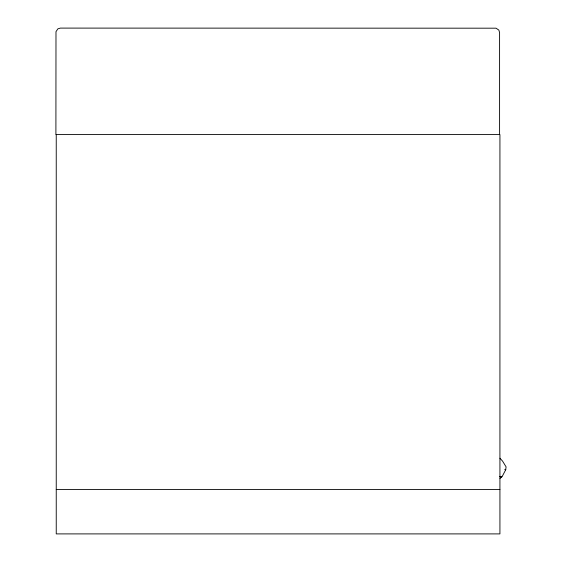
<?xml version="1.0" encoding="UTF-8"?>
<svg xmlns="http://www.w3.org/2000/svg" width="562" height="562" viewBox="0 0 562 562"><rect width="100%" height="100%" fill="white"/><g stroke="black" fill="none" stroke-linecap="round" stroke-linejoin="round"><path stroke-width="0.84" d="M500.011 478.374L502.252 476.379L505.681 469.818L506.095 466.896L502.59 461.149L499.962 458.227M505.744 469.544L504.831 469.544L505.681 469.818M56.242 489.53L499.927 489.53M499.695 476.492L501.915 476.843L499.787 476.492M499.59 134.585L499.59 32.54L498.838 30.074L496.014 28.184L60.345 28.1L57.879 28.845L55.989 31.669L55.905 134.585L499.927 134.585L499.927 533.9L56.242 533.9L56.242 134.585"/></g></svg>
